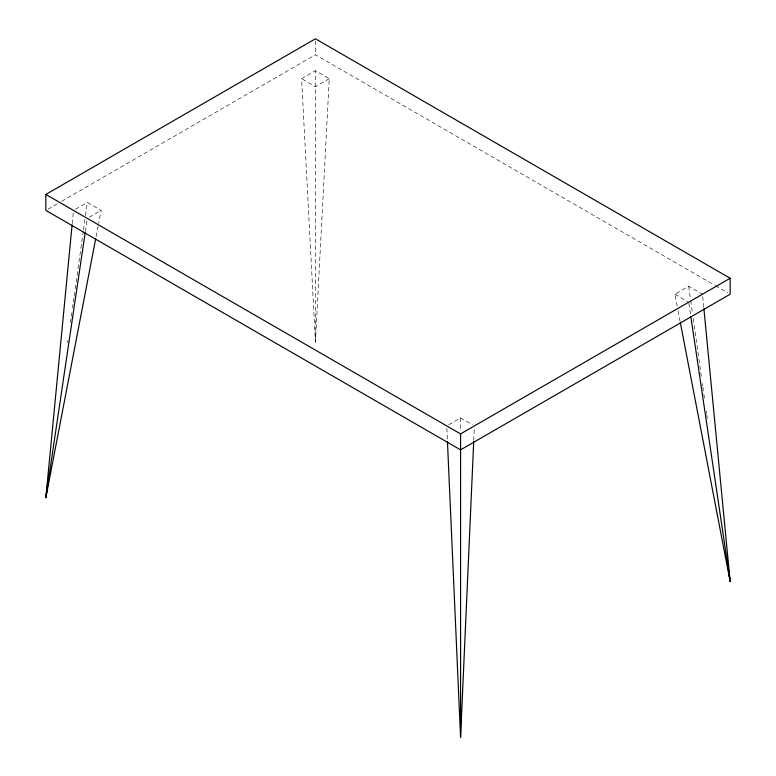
<?xml version="1.0" encoding="UTF-8"?>
<svg xmlns="http://www.w3.org/2000/svg" width="776" height="776" viewBox="0 0 776 776"><rect width="100%" height="100%" fill="white"/><g stroke="black" fill="none" stroke-linecap="round" stroke-linejoin="round"><path stroke-width="0.58" stroke-dasharray="3.88 2.91" d="M473.758 440.448L474.301 428.333M315.425 342.109L329.247 78.706L315.425 70.723L301.592 78.706L315.425 342.109L315.425 70.723M72.216 223.633L73.254 212.808M67.59 342.885L67.919 340.48M70.451 322.476L71.13 317.675M71.295 316.472L71.799 312.873M72.478 308.072L73.148 303.27M73.322 302.068L73.992 297.266M74.156 296.063L75 290.059M75.175 288.856L83.265 231.238M83.43 230.036L85.292 216.834M85.457 215.631L87.31 202.42L101.132 210.403L98.62 223.469M85.35 231.578L86.951 220.782M96.108 236.525L98.397 224.652M47.937 209.19L57.375 203.749M61.576 201.323L315.425 54.766L714.415 285.122M75.466 209.268L87.31 202.42M89.288 217.251L101.132 210.403M329.247 78.706L315.425 86.689L301.592 78.706M448.732 424.773L460.575 417.925L472.429 424.773M677.147 306.084L674.868 294.211L688.69 286.228L702.513 294.211M715.462 285.723L728.063 292.998M674.868 294.211L687.701 301.621M678.059 310.837L680.115 321.526M688.865 303.397L690.65 315.386M688.69 286.228L690.543 299.439M690.708 300.642L692.57 313.844M693.24 318.645L701.669 378.669M702.348 383.47L702.678 385.876M702.852 387.079L703.696 393.073M703.861 394.276L704.54 399.077M706.218 411.086L706.558 413.482M706.732 414.685L707.402 419.486M702.746 296.616L703.783 307.441M446.86 428.333L447.403 440.448M460.575 417.925L460.575 431.233M315.425 41.08L315.425 54.766"/><path stroke-width="1.16" d="M447.451 441.66L460.575 737.2L473.709 441.66M72.1 224.836L45.832 497.746L95.652 238.901M47.86 483.341L45.832 497.746L85.176 232.771M45.832 194.446L315.425 38.8L730.168 278.254L730.168 294.211L460.575 449.857L45.832 210.403L45.832 194.446L460.575 433.891L730.168 278.254M680.348 322.709L730.168 581.554L703.9 308.644M690.824 316.579L730.168 581.554L728.14 567.149M460.575 433.891L460.575 737.2"/></g></svg>
